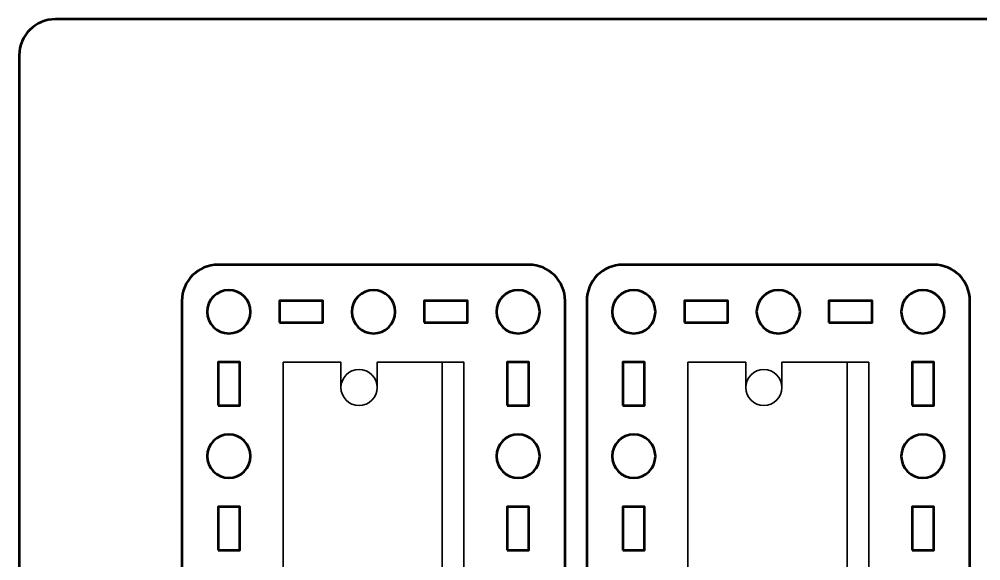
# Model space of a CAD drawing. Header units: centimetres. Extents: x -21 to 0, y -29.7 to 0.
# Drawn here: x -21 to -7.7, y -7.5 to 0 of the extents above; entities that cross this region are included whole.
import ezdxf

# ---------------------------------------------------------------- set-up
doc = ezdxf.new("R2010")
doc.units = ezdxf.units.CM
doc.header["$MEASUREMENT"] = 0
doc.layers.add('Layer 1', color=7, linetype='Continuous')

msp = doc.modelspace()

# ---------------------------------------------------------------- linework, layer by layer
at = {"layer": 'Layer 1', "color": 30, "lineweight": 35}
for points in [[(-15.15003, -14.35001), (-14.85003, -14.35001), (-14.85003, -4.75001), (-15.15003, -4.75001), (-15.15003, -14.35001)], [(-9.55003, -14.35001), (-9.25003, -14.35001), (-9.25003, -4.75001), (-9.55003, -4.75001), (-9.55003, -14.35001)]]:
    msp.add_lwpolyline(points, close=True, dxfattribs=at)
at = {"layer": 'Layer 1', "color": 250, "lineweight": 35}
for centre in [(-16.30003, -5.10001), (-10.70003, -5.10001)]:
    msp.add_ellipse(centre, major_axis=(0, 0.25), ratio=1, dxfattribs=at)
at = {"layer": 'Layer 1', "color": 22, "lineweight": 53}
msp.add_open_spline([(-21, -29.19991), (-21, -29.19991), (-21, -0.49996), (-21, -0.49996), (-21, -0.49996), (-21, -0.22299), (-20.77691, 0), (-20.49991, 0), (-20.49991, 0), (-20.49991, 0), (-0.5001, 0), (-0.5001, 0), (-0.5001, 0), (-0.22296, 0), (0, -0.22299), (0, -0.49996), (0, -0.49996), (0, -0.49996), (0, -29.19991), (0, -29.19991), (0, -29.19991), (0, -29.47691), (-0.22296, -29.7), (-0.5001, -29.7), (-0.5001, -29.7), (-0.5001, -29.7), (-20.49991, -29.7), (-20.49991, -29.7), (-20.49991, -29.7), (-20.77691, -29.7), (-21, -29.47691), (-21, -29.19991)], degree=3, knots=[0, 0, 0, 0, 0.125, 0.125, 0.125, 0.125, 0.25, 0.25, 0.25, 0.25, 0.375, 0.375, 0.375, 0.375, 0.5, 0.5, 0.5, 0.5, 0.625, 0.625, 0.625, 0.625, 0.75, 0.75, 0.75, 0.75, 0.875, 0.875, 0.875, 0.875, 1, 1, 1, 1], dxfattribs=at)
at = {"layer": 'Layer 1', "color": 114, "lineweight": 53}
for points in [[(-18.75006, -14.19993), (-18.75006, -14.19993), (-18.75006, -3.89995), (-18.75006, -3.89995), (-18.75006, -3.89995), (-18.75006, -3.62295), (-18.52697, -3.39999), (-18.24997, -3.39999), (-18.24997, -3.39999), (-18.24997, -3.39999), (-13.9501, -3.39999), (-13.9501, -3.39999), (-13.9501, -3.39999), (-13.67296, -3.39999), (-13.45, -3.62295), (-13.45, -3.89995), (-13.45, -3.89995), (-13.45, -3.89995), (-13.45, -14.19993), (-13.45, -14.19993), (-13.45, -14.19993), (-13.45, -14.47693), (-13.67296, -14.70003), (-13.9501, -14.70003), (-13.9501, -14.70003), (-13.9501, -14.70003), (-18.24997, -14.70003), (-18.24997, -14.70003), (-18.24997, -14.70003), (-18.52697, -14.70003), (-18.75006, -14.47693), (-18.75006, -14.19993)], [(-13.15006, -14.19993), (-13.15006, -14.19993), (-13.15006, -3.89995), (-13.15006, -3.89995), (-13.15006, -3.89995), (-13.15006, -3.62295), (-12.92697, -3.39999), (-12.64997, -3.39999), (-12.64997, -3.39999), (-12.64997, -3.39999), (-8.3501, -3.39999), (-8.3501, -3.39999), (-8.3501, -3.39999), (-8.07296, -3.39999), (-7.85, -3.62295), (-7.85, -3.89995), (-7.85, -3.89995), (-7.85, -3.89995), (-7.85, -14.19993), (-7.85, -14.19993), (-7.85, -14.19993), (-7.85, -14.47693), (-8.07296, -14.70003), (-8.3501, -14.70003), (-8.3501, -14.70003), (-8.3501, -14.70003), (-12.64997, -14.70003), (-12.64997, -14.70003), (-12.64997, -14.70003), (-12.92697, -14.70003), (-13.15006, -14.47693), (-13.15006, -14.19993)]]:
    msp.add_open_spline(points, degree=3, knots=[0, 0, 0, 0, 0.125, 0.125, 0.125, 0.125, 0.25, 0.25, 0.25, 0.25, 0.375, 0.375, 0.375, 0.375, 0.5, 0.5, 0.5, 0.5, 0.625, 0.625, 0.625, 0.625, 0.75, 0.75, 0.75, 0.75, 0.875, 0.875, 0.875, 0.875, 1, 1, 1, 1], dxfattribs=at)
at = {"layer": 'Layer 1', "lineweight": 53}
for points in [[(-18.10003, -3.75002), (-17.93426, -3.75002), (-17.80003, -3.88436), (-17.80003, -4.04998), (-17.80003, -4.04998), (-17.80003, -4.21565), (-17.93426, -4.34999), (-18.10003, -4.34999), (-18.10003, -4.34999), (-18.2657, -4.34999), (-18.40004, -4.21565), (-18.40004, -4.04998), (-18.40004, -4.04998), (-18.40004, -3.88436), (-18.2657, -3.75002), (-18.10003, -3.75002)], [(-16.09996, -3.75002), (-15.93433, -3.75002), (-15.79996, -3.88436), (-15.79996, -4.04998), (-15.79996, -4.04998), (-15.79996, -4.21565), (-15.93433, -4.34999), (-16.09996, -4.34999), (-16.09996, -4.34999), (-16.26573, -4.34999), (-16.39996, -4.21565), (-16.39996, -4.04998), (-16.39996, -4.04998), (-16.39996, -3.88436), (-16.26573, -3.75002), (-16.09996, -3.75002)], [(-14.10003, -3.75002), (-13.93436, -3.75002), (-13.80003, -3.88436), (-13.80003, -4.04998), (-13.80003, -4.04998), (-13.80003, -4.21565), (-13.93436, -4.34999), (-14.10003, -4.34999), (-14.10003, -4.34999), (-14.26566, -4.34999), (-14.40003, -4.21565), (-14.40003, -4.04998), (-14.40003, -4.04998), (-14.40003, -3.88436), (-14.26566, -3.75002), (-14.10003, -3.75002)], [(-12.50003, -3.75002), (-12.33426, -3.75002), (-12.20003, -3.88436), (-12.20003, -4.04998), (-12.20003, -4.04998), (-12.20003, -4.21565), (-12.33426, -4.34999), (-12.50003, -4.34999), (-12.50003, -4.34999), (-12.6657, -4.34999), (-12.80004, -4.21565), (-12.80004, -4.04998), (-12.80004, -4.04998), (-12.80004, -3.88436), (-12.6657, -3.75002), (-12.50003, -3.75002)], [(-10.49996, -3.75002), (-10.33433, -3.75002), (-10.19996, -3.88436), (-10.19996, -4.04998), (-10.19996, -4.04998), (-10.19996, -4.21565), (-10.33433, -4.34999), (-10.49996, -4.34999), (-10.49996, -4.34999), (-10.66573, -4.34999), (-10.79996, -4.21565), (-10.79996, -4.04998), (-10.79996, -4.04998), (-10.79996, -3.88436), (-10.66573, -3.75002), (-10.49996, -3.75002)], [(-8.50003, -3.75002), (-8.33436, -3.75002), (-8.20003, -3.88436), (-8.20003, -4.04998), (-8.20003, -4.04998), (-8.20003, -4.21565), (-8.33436, -4.34999), (-8.50003, -4.34999), (-8.50003, -4.34999), (-8.66566, -4.34999), (-8.80003, -4.21565), (-8.80003, -4.04998), (-8.80003, -4.04998), (-8.80003, -3.88436), (-8.66566, -3.75002), (-8.50003, -3.75002)], [(-17.40002, -4.19992), (-17.40002, -4.19992), (-17.40002, -3.89991), (-17.40002, -3.89991), (-17.40002, -3.89991), (-17.40002, -3.89991), (-16.80001, -3.89991), (-16.80001, -3.89991), (-16.80001, -3.89991), (-16.80001, -3.89991), (-16.80001, -4.19992), (-16.80001, -4.19992), (-16.80001, -4.19992), (-16.80001, -4.19992), (-17.40002, -4.19992), (-17.40002, -4.19992)], [(-15.40005, -4.19992), (-15.40005, -4.19992), (-15.40005, -3.89991), (-15.40005, -3.89991), (-15.40005, -3.89991), (-15.40005, -3.89991), (-14.80005, -3.89991), (-14.80005, -3.89991), (-14.80005, -3.89991), (-14.80005, -3.89991), (-14.80005, -4.19992), (-14.80005, -4.19992), (-14.80005, -4.19992), (-14.80005, -4.19992), (-15.40005, -4.19992), (-15.40005, -4.19992)], [(-11.80002, -4.19992), (-11.80002, -4.19992), (-11.80002, -3.89991), (-11.80002, -3.89991), (-11.80002, -3.89991), (-11.80002, -3.89991), (-11.20001, -3.89991), (-11.20001, -3.89991), (-11.20001, -3.89991), (-11.20001, -3.89991), (-11.20001, -4.19992), (-11.20001, -4.19992), (-11.20001, -4.19992), (-11.20001, -4.19992), (-11.80002, -4.19992), (-11.80002, -4.19992)], [(-9.80005, -4.19992), (-9.80005, -4.19992), (-9.80005, -3.89991), (-9.80005, -3.89991), (-9.80005, -3.89991), (-9.80005, -3.89991), (-9.20005, -3.89991), (-9.20005, -3.89991), (-9.20005, -3.89991), (-9.20005, -3.89991), (-9.20005, -4.19992), (-9.20005, -4.19992), (-9.20005, -4.19992), (-9.20005, -4.19992), (-9.80005, -4.19992), (-9.80005, -4.19992)], [(-18.24997, -5.35004), (-18.24997, -5.35004), (-18.24997, -4.75004), (-18.24997, -4.75004), (-18.24997, -4.75004), (-18.24997, -4.75004), (-17.94996, -4.75004), (-17.94996, -4.75004), (-17.94996, -4.75004), (-17.94996, -4.75004), (-17.94996, -5.35004), (-17.94996, -5.35004), (-17.94996, -5.35004), (-17.94996, -5.35004), (-18.24997, -5.35004), (-18.24997, -5.35004)], [(-14.2501, -5.35004), (-14.2501, -5.35004), (-14.2501, -4.75004), (-14.2501, -4.75004), (-14.2501, -4.75004), (-14.2501, -4.75004), (-13.9501, -4.75004), (-13.9501, -4.75004), (-13.9501, -4.75004), (-13.9501, -4.75004), (-13.9501, -5.35004), (-13.9501, -5.35004), (-13.9501, -5.35004), (-13.9501, -5.35004), (-14.2501, -5.35004), (-14.2501, -5.35004)], [(-12.64997, -5.35004), (-12.64997, -5.35004), (-12.64997, -4.75004), (-12.64997, -4.75004), (-12.64997, -4.75004), (-12.64997, -4.75004), (-12.34996, -4.75004), (-12.34996, -4.75004), (-12.34996, -4.75004), (-12.34996, -4.75004), (-12.34996, -5.35004), (-12.34996, -5.35004), (-12.34996, -5.35004), (-12.34996, -5.35004), (-12.64997, -5.35004), (-12.64997, -5.35004)], [(-8.6501, -5.35004), (-8.6501, -5.35004), (-8.6501, -4.75004), (-8.6501, -4.75004), (-8.6501, -4.75004), (-8.6501, -4.75004), (-8.3501, -4.75004), (-8.3501, -4.75004), (-8.3501, -4.75004), (-8.3501, -4.75004), (-8.3501, -5.35004), (-8.3501, -5.35004), (-8.3501, -5.35004), (-8.3501, -5.35004), (-8.6501, -5.35004), (-8.6501, -5.35004)], [(-18.10003, -5.74995), (-17.93426, -5.74995), (-17.80003, -5.88432), (-17.80003, -6.04995), (-17.80003, -6.04995), (-17.80003, -6.21572), (-17.93426, -6.34995), (-18.10003, -6.34995), (-18.10003, -6.34995), (-18.2657, -6.34995), (-18.40004, -6.21572), (-18.40004, -6.04995), (-18.40004, -6.04995), (-18.40004, -5.88432), (-18.2657, -5.74995), (-18.10003, -5.74995)], [(-14.10003, -5.74995), (-13.93436, -5.74995), (-13.80003, -5.88432), (-13.80003, -6.04995), (-13.80003, -6.04995), (-13.80003, -6.21572), (-13.93436, -6.34995), (-14.10003, -6.34995), (-14.10003, -6.34995), (-14.26566, -6.34995), (-14.40003, -6.21572), (-14.40003, -6.04995), (-14.40003, -6.04995), (-14.40003, -5.88432), (-14.26566, -5.74995), (-14.10003, -5.74995)], [(-12.50003, -5.74995), (-12.33426, -5.74995), (-12.20003, -5.88432), (-12.20003, -6.04995), (-12.20003, -6.04995), (-12.20003, -6.21572), (-12.33426, -6.34995), (-12.50003, -6.34995), (-12.50003, -6.34995), (-12.6657, -6.34995), (-12.80004, -6.21572), (-12.80004, -6.04995), (-12.80004, -6.04995), (-12.80004, -5.88432), (-12.6657, -5.74995), (-12.50003, -5.74995)], [(-8.50003, -5.74995), (-8.33436, -5.74995), (-8.20003, -5.88432), (-8.20003, -6.04995), (-8.20003, -6.04995), (-8.20003, -6.21572), (-8.33436, -6.34995), (-8.50003, -6.34995), (-8.50003, -6.34995), (-8.66566, -6.34995), (-8.80003, -6.21572), (-8.80003, -6.04995), (-8.80003, -6.04995), (-8.80003, -5.88432), (-8.66566, -5.74995), (-8.50003, -5.74995)], [(-18.24997, -7.34997), (-18.24997, -7.34997), (-18.24997, -6.74997), (-18.24997, -6.74997), (-18.24997, -6.74997), (-18.24997, -6.74997), (-17.94996, -6.74997), (-17.94996, -6.74997), (-17.94996, -6.74997), (-17.94996, -6.74997), (-17.94996, -7.34997), (-17.94996, -7.34997), (-17.94996, -7.34997), (-17.94996, -7.34997), (-18.24997, -7.34997), (-18.24997, -7.34997)], [(-14.2501, -7.34997), (-14.2501, -7.34997), (-14.2501, -6.74997), (-14.2501, -6.74997), (-14.2501, -6.74997), (-14.2501, -6.74997), (-13.9501, -6.74997), (-13.9501, -6.74997), (-13.9501, -6.74997), (-13.9501, -6.74997), (-13.9501, -7.34997), (-13.9501, -7.34997), (-13.9501, -7.34997), (-13.9501, -7.34997), (-14.2501, -7.34997), (-14.2501, -7.34997)], [(-12.64997, -7.34997), (-12.64997, -7.34997), (-12.64997, -6.74997), (-12.64997, -6.74997), (-12.64997, -6.74997), (-12.64997, -6.74997), (-12.34996, -6.74997), (-12.34996, -6.74997), (-12.34996, -6.74997), (-12.34996, -6.74997), (-12.34996, -7.34997), (-12.34996, -7.34997), (-12.34996, -7.34997), (-12.34996, -7.34997), (-12.64997, -7.34997), (-12.64997, -7.34997)], [(-8.6501, -7.34997), (-8.6501, -7.34997), (-8.6501, -6.74997), (-8.6501, -6.74997), (-8.6501, -6.74997), (-8.6501, -6.74997), (-8.3501, -6.74997), (-8.3501, -6.74997), (-8.3501, -6.74997), (-8.3501, -6.74997), (-8.3501, -7.34997), (-8.3501, -7.34997), (-8.3501, -7.34997), (-8.3501, -7.34997), (-8.6501, -7.34997), (-8.6501, -7.34997)]]:
    msp.add_open_spline(points, degree=3, knots=[0, 0, 0, 0, 0.25, 0.25, 0.25, 0.25, 0.5, 0.5, 0.5, 0.5, 0.75, 0.75, 0.75, 0.75, 1, 1, 1, 1], dxfattribs=at)
at = {"layer": 'Layer 1', "color": 30, "lineweight": 35}
for points in [[(-17.35003, -4.75001), (-17.35003, -4.75001), (-16.55003, -4.75001), (-16.55003, -4.75001), (-16.55003, -4.75001), (-16.55003, -4.75001), (-16.55003, -5.10001), (-16.55003, -5.10001), (-16.55003, -5.10001), (-16.55003, -5.23806), (-16.43808, -5.35001), (-16.30003, -5.35001), (-16.30003, -5.35001), (-16.16198, -5.35001), (-16.05003, -5.23806), (-16.05003, -5.10001), (-16.05003, -5.10001), (-16.05003, -5.10001), (-16.05003, -4.75001), (-16.05003, -4.75001), (-16.05003, -4.75001), (-16.05003, -4.75001), (-14.85003, -4.75001), (-14.85003, -4.75001), (-14.85003, -4.75001), (-14.85003, -4.75001), (-14.85003, -14.35001), (-14.85003, -14.35001), (-14.85003, -14.35001), (-14.85003, -14.35001), (-16.05003, -14.35001), (-16.05003, -14.35001), (-16.05003, -14.35001), (-16.05003, -14.35001), (-16.05003, -14.00001), (-16.05003, -14.00001), (-16.05003, -14.00001), (-16.05003, -13.86196), (-16.16198, -13.75001), (-16.30003, -13.75001), (-16.30003, -13.75001), (-16.43808, -13.75001), (-16.55003, -13.86196), (-16.55003, -14.00001), (-16.55003, -14.00001), (-16.55003, -14.00001), (-16.55003, -14.35001), (-16.55003, -14.35001), (-16.55003, -14.35001), (-16.55003, -14.35001), (-17.35003, -14.35001), (-17.35003, -14.35001), (-17.35003, -14.35001), (-17.35003, -14.35001), (-17.35003, -4.75001), (-17.35003, -4.75001)], [(-11.75003, -4.75001), (-11.75003, -4.75001), (-10.95003, -4.75001), (-10.95003, -4.75001), (-10.95003, -4.75001), (-10.95003, -4.75001), (-10.95003, -5.10001), (-10.95003, -5.10001), (-10.95003, -5.10001), (-10.95003, -5.23806), (-10.83808, -5.35001), (-10.70003, -5.35001), (-10.70003, -5.35001), (-10.56198, -5.35001), (-10.45003, -5.23806), (-10.45003, -5.10001), (-10.45003, -5.10001), (-10.45003, -5.10001), (-10.45003, -4.75001), (-10.45003, -4.75001), (-10.45003, -4.75001), (-10.45003, -4.75001), (-9.25003, -4.75001), (-9.25003, -4.75001), (-9.25003, -4.75001), (-9.25003, -4.75001), (-9.25003, -14.35001), (-9.25003, -14.35001), (-9.25003, -14.35001), (-9.25003, -14.35001), (-10.45003, -14.35001), (-10.45003, -14.35001), (-10.45003, -14.35001), (-10.45003, -14.35001), (-10.45003, -14.00001), (-10.45003, -14.00001), (-10.45003, -14.00001), (-10.45003, -13.86196), (-10.56198, -13.75001), (-10.70003, -13.75001), (-10.70003, -13.75001), (-10.83808, -13.75001), (-10.95003, -13.86196), (-10.95003, -14.00001), (-10.95003, -14.00001), (-10.95003, -14.00001), (-10.95003, -14.35001), (-10.95003, -14.35001), (-10.95003, -14.35001), (-10.95003, -14.35001), (-11.75003, -14.35001), (-11.75003, -14.35001), (-11.75003, -14.35001), (-11.75003, -14.35001), (-11.75003, -4.75001), (-11.75003, -4.75001)]]:
    msp.add_open_spline(points, degree=3, knots=[0, 0, 0, 0, 0.07142857, 0.07142857, 0.07142857, 0.07142857, 0.14285714, 0.14285714, 0.14285714, 0.14285714, 0.21428571, 0.21428571, 0.21428571, 0.21428571, 0.28571429, 0.28571429, 0.28571429, 0.28571429, 0.35714286, 0.35714286, 0.35714286, 0.35714286, 0.42857143, 0.42857143, 0.42857143, 0.42857143, 0.5, 0.5, 0.5, 0.5, 0.57142857, 0.57142857, 0.57142857, 0.57142857, 0.64285714, 0.64285714, 0.64285714, 0.64285714, 0.71428571, 0.71428571, 0.71428571, 0.71428571, 0.78571429, 0.78571429, 0.78571429, 0.78571429, 0.85714286, 0.85714286, 0.85714286, 0.85714286, 0.92857143, 0.92857143, 0.92857143, 0.92857143, 1, 1, 1, 1], dxfattribs=at)

doc.saveas('drawing.dxf')
